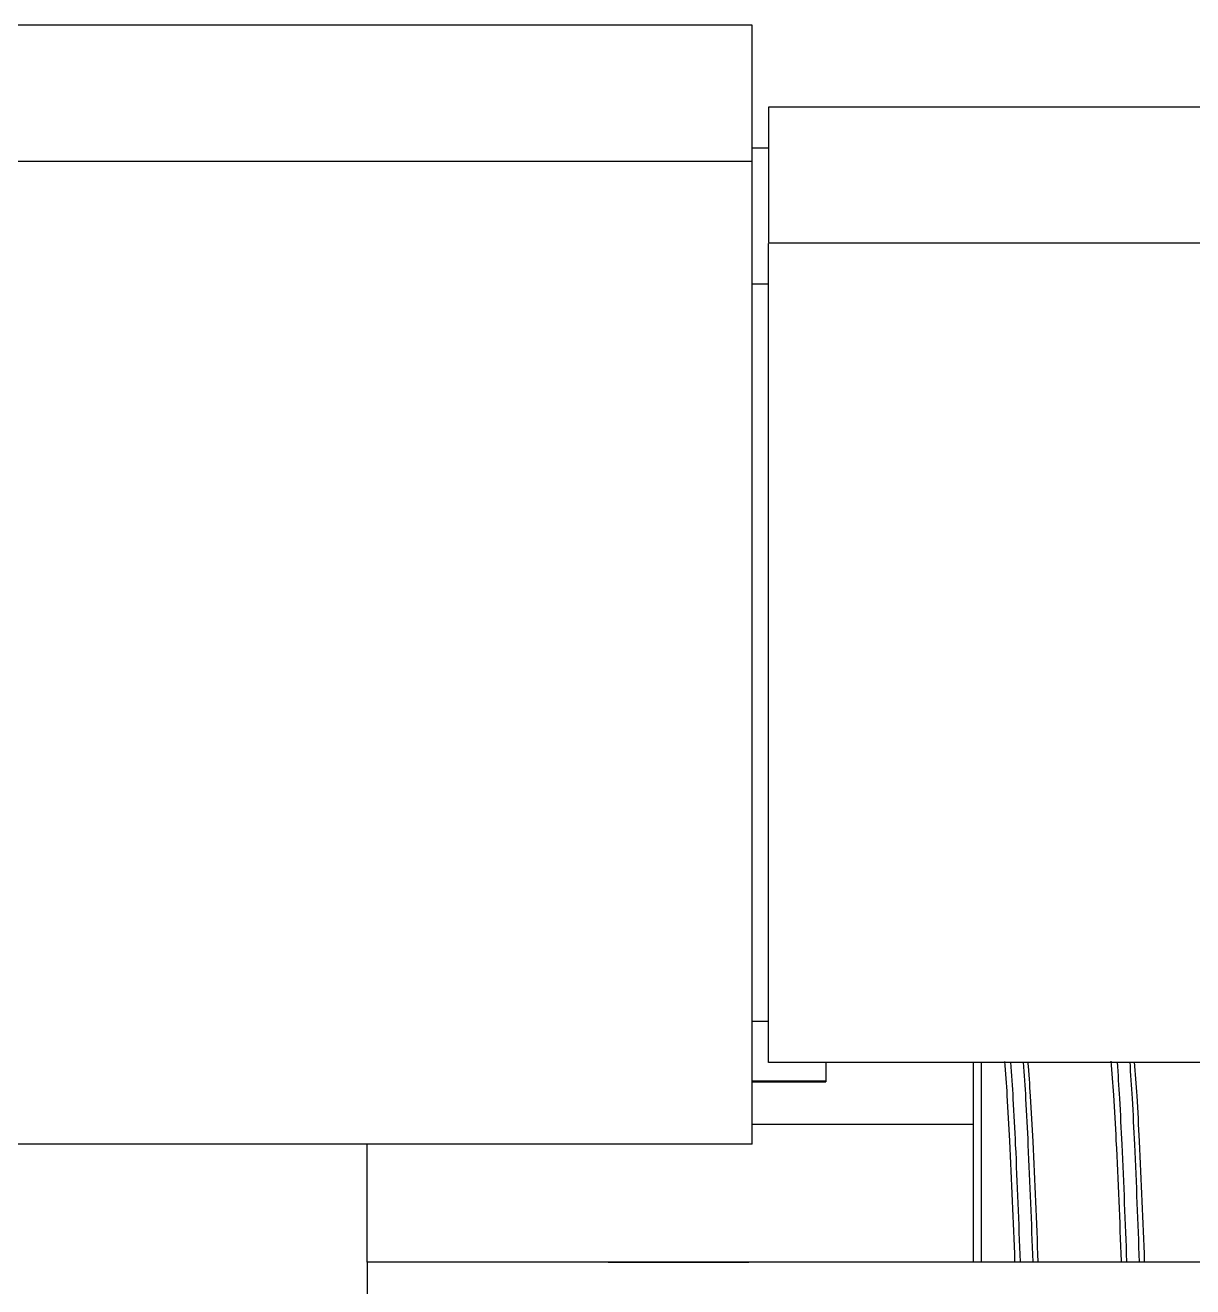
# Model space of a CAD drawing. Header units: millimetres. Extents: x 0 to 420, y 0 to 297.
# Drawn here: x 230.22 to 237.34, y 191.66 to 199.37 of the extents above; entities that cross this region are included whole.
import ezdxf

# ---------------------------------------------------------------- set-up
doc = ezdxf.new("R2010")
doc.units = ezdxf.units.MM
doc.header["$LTSCALE"] = 23.1
doc.layers.get('0').update_dxf_attribs({"linetype": 'CONTINUOUS'})
doc.layers.add('AXIS', color=7, linetype='CONTINUOUS')

msp = doc.modelspace()

# ---------------------------------------------------------------- linework, layer by layer
at = {"color": 7, "linetype": 'CONTINUOUS'}
for p, q in [((235.105, 193.0339), (235.105, 192.9156)), ((236.005, 191.8152), (236.005, 193.0339)), ((236.055, 191.8152), (236.055, 193.0339)), ((234.655, 192.9216), (235.105, 192.9216)), ((234.655, 192.9156), (235.105, 192.9156)), ((234.655, 192.6564), (236.005, 192.6564)), ((232.305, 191.8152), (232.305, 192.5339))]:
    msp.add_line(p, q, dxfattribs=at)
at = {"color": 2, "linetype": 'CONTINUOUS'}
for p, q in [((233.775, 191.8152), (233.985, 191.8152)), ((233.985, 191.8152), (234.205, 191.8152)), ((234.205, 191.8152), (234.4249, 191.8152)), ((234.4249, 191.8152), (234.635, 191.8152))]:
    msp.add_line(p, q, dxfattribs=at)
at = {"color": 7, "linetype": 'CONTINUOUS'}
for points, knots in [([(236.2919, 191.8173), (236.2833, 192.0552), (236.2707, 192.3868), (236.2501, 192.7925), (236.2397, 192.9602), (236.2341, 193.0343)], [0, 0, 0, 0, 0.586228, 0.817007, 1, 1, 1, 1]), ([(236.3092, 193.0347), (236.3148, 192.9606), (236.3253, 192.7928), (236.3456, 192.387), (236.3584, 192.0552), (236.367, 191.8171)], [0, 0, 0, 0, 0.182941, 0.413702, 1, 1, 1, 1])]:
    msp.add_open_spline(points, degree=3, knots=knots, dxfattribs=at)
at = {"layer": 'AXIS', "color": 7, "linetype": 'CONTINUOUS'}
for p, q in [((234.655, 199.3652), (223.755, 199.3652)), ((234.655, 192.5339), (234.655, 199.3652)), ((234.755, 198.8652), (234.755, 198.038)), ((242.255, 198.8652), (234.755, 198.8652)), ((234.755, 198.6152), (234.655, 198.6152)), ((234.655, 198.5339), (223.755, 198.5339)), ((242.255, 198.0339), (234.755, 198.0339)), ((234.755, 193.0339), (234.755, 198.0338)), ((234.755, 197.7839), (234.655, 197.7839)), ((234.755, 193.2839), (234.655, 193.2839)), ((242.255, 193.0339), (234.755, 193.0339)), ((234.655, 192.5339), (223.755, 192.5339)), ((232.305, 191.8152), (232.305, 189.0881)), ((243.555, 191.8152), (232.305, 191.8152))]:
    msp.add_line(p, q, dxfattribs=at)
for points, knots in [([(236.1942, 193.0402), (236.2005, 192.9709), (236.212, 192.8091), (236.2342, 192.4025), (236.2477, 192.0652), (236.2568, 191.8203)], [0, 0, 0, 0, 0.170945, 0.398302, 1, 1, 1, 1]), ([(236.3362, 193.0367), (236.3424, 192.9671), (236.3538, 192.8051), (236.376, 192.3986), (236.3895, 192.0616), (236.3986, 191.8171)], [0, 0, 0, 0, 0.17157, 0.39903, 1, 1, 1, 1]), ([(236.844, 193.042), (236.8504, 192.9727), (236.8618, 192.8109), (236.8842, 192.4038), (236.8977, 192.0658), (236.9068, 191.8204)], [0, 0, 0, 0, 0.170627, 0.397814, 1, 1, 1, 1]), ([(236.9419, 191.8177), (236.9333, 192.056), (236.9207, 192.3881), (236.9, 192.7941), (236.8896, 192.9619), (236.884, 193.036)], [0, 0, 0, 0, 0.586514, 0.817231, 1, 1, 1, 1]), ([(236.959, 193.0367), (236.9646, 192.9625), (236.9752, 192.7946), (236.9956, 192.3882), (237.0084, 192.0558), (237.017, 191.8172)], [0, 0, 0, 0, 0.182672, 0.413357, 1, 1, 1, 1]), ([(236.9861, 193.0373), (236.9924, 192.968), (237.0038, 192.8063), (237.0259, 192.4005), (237.0394, 192.064), (237.0485, 191.8198)], [0, 0, 0, 0, 0.171307, 0.398737, 1, 1, 1, 1])]:
    msp.add_open_spline(points, degree=3, knots=knots, dxfattribs=at)

doc.saveas('drawing.dxf')
